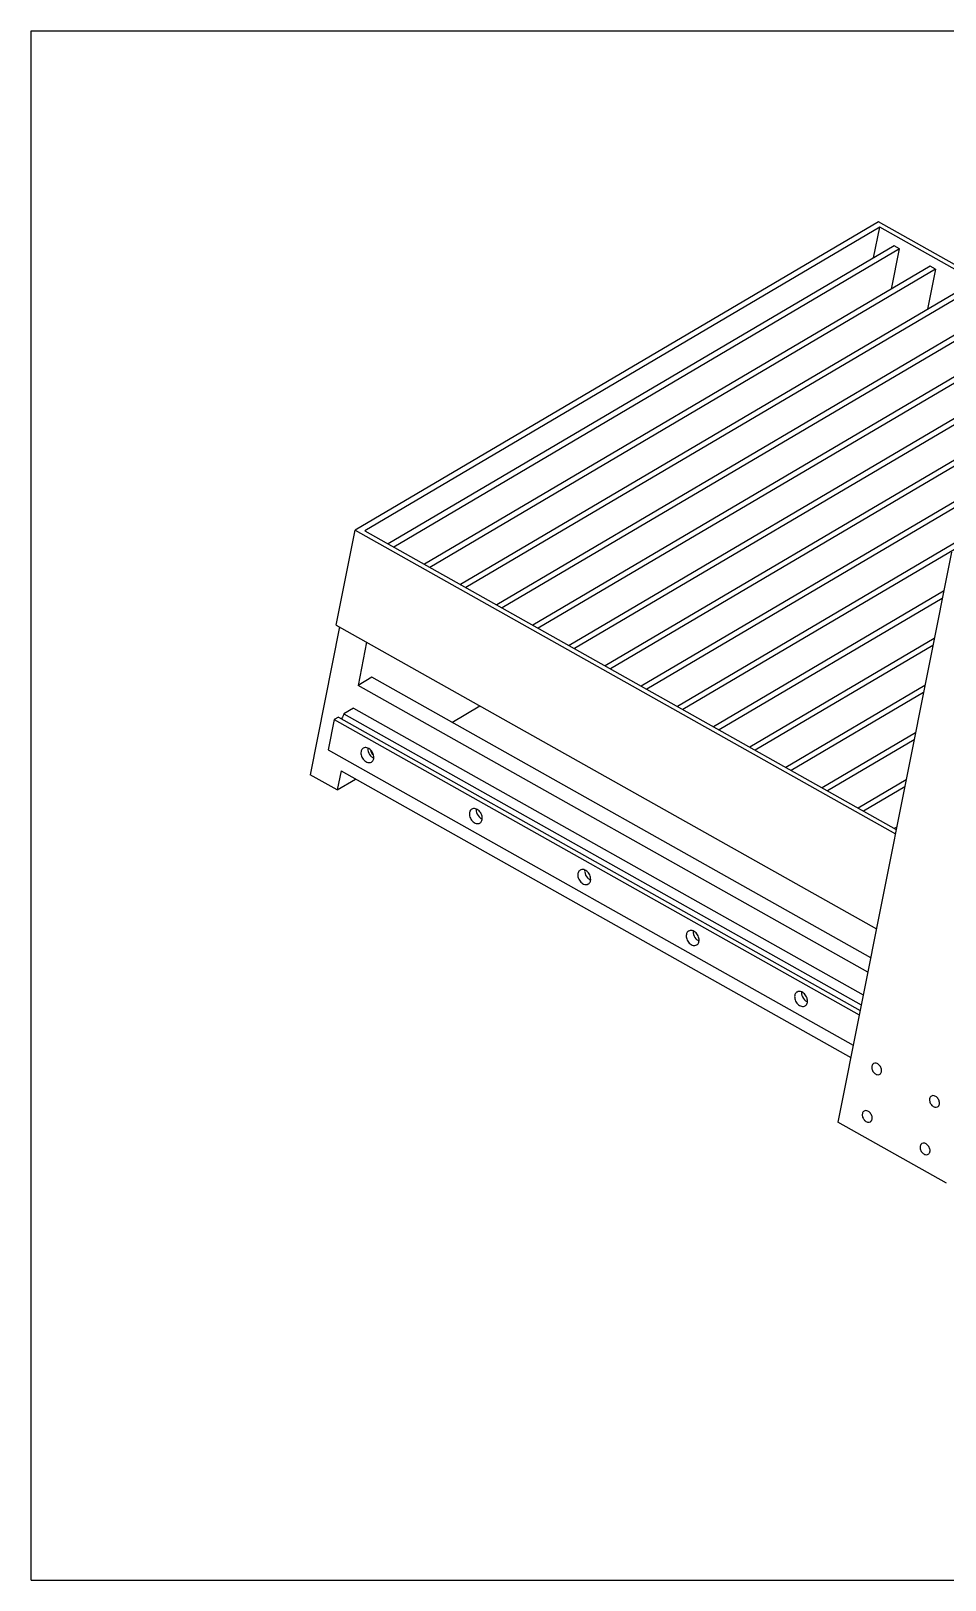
# Model space of a CAD drawing. Header units: inches. Extents: x -8900 to -5053, y -1814 to -15.
# Drawn here: x -6242 to -5746, y -856 to -15 of the extents above; entities that cross this region are included whole.
import ezdxf

# ---------------------------------------------------------------- set-up
doc = ezdxf.new("R2010")
doc.units = ezdxf.units.IN
doc.header["$LTSCALE"] = 2
doc.header["$MEASUREMENT"] = 0
doc.layers.add('02___PRT_ALL_AXES', color=7, linetype='Continuous')

msp = doc.modelspace()

# ---------------------------------------------------------------- linework, layer by layer
at = {"color": 7, "linetype": 'Continuous'}
for p, q in [((-6242.06, -856.45), (-6242.06, -15.45)), ((-6242.06, -15.45), (-5053.06, -15.45)), ((-5782.16, -119.02), (-6066.12, -286.45)), ((-5781.46, -122), (-6060.93, -286.78)), ((-5784.78, -138.68), (-5781.46, -122)), ((-5602.68, -219.96), (-5782.16, -119.02)), ((-5604.92, -221.28), (-5781.46, -122)), ((-5773.66, -132.12), (-6048.15, -293.97)), ((-5770.71, -133.78), (-6045.21, -295.62)), ((-5775.04, -155.54), (-5770.71, -133.78)), ((-5770.71, -133.78), (-5773.66, -132.12)), ((-5754.04, -143.15), (-6028.54, -305)), ((-5751.1, -144.81), (-6025.59, -306.65)), ((-5751.1, -144.81), (-5755.43, -166.57)), ((-5751.1, -144.81), (-5754.04, -143.15)), ((-5734.42, -154.19), (-6008.92, -316.03)), ((-5731.48, -155.84), (-6005.98, -317.68)), ((-5714.81, -165.22), (-5989.3, -327.06)), ((-5711.87, -166.87), (-5986.36, -328.72)), ((-5695.19, -176.25), (-5969.69, -338.09)), ((-5692.25, -177.9), (-5966.75, -339.75)), ((-5675.58, -187.28), (-5950.07, -349.12)), ((-5672.63, -188.94), (-5947.13, -350.78)), ((-5655.96, -198.31), (-5930.46, -360.16)), ((-5653.02, -199.97), (-5927.51, -361.81)), ((-5636.35, -209.35), (-5910.84, -371.19)), ((-5633.4, -211), (-5907.9, -372.84)), ((-5616.73, -220.38), (-5891.23, -382.22)), ((-5613.79, -222.03), (-5888.28, -383.87)), ((-6076.38, -338.02), (-6066.12, -286.45)), ((-6066.12, -286.45), (-5772.96, -451.31)), ((-6060.93, -286.78), (-5772.5, -448.99)), ((-5742.53, -298.41), (-5804.12, -607.88)), ((-5746.76, -319.64), (-5871.61, -393.25)), ((-5747.52, -323.48), (-5868.67, -394.91)), ((-6074.6, -339.02), (-6090.56, -419.23)), ((-6076.38, -338.02), (-5783.23, -502.89)), ((-6059.89, -347.3), (-6064.56, -370.77)), ((-5751.85, -345.24), (-5851.99, -404.28)), ((-5752.62, -349.08), (-5849.05, -405.94)), ((-6057.09, -366.36), (-6064.56, -370.77)), ((-5786.35, -518.62), (-6057.09, -366.36)), ((-5787.9, -526.36), (-6064.56, -370.77)), ((-5756.95, -370.84), (-5832.38, -415.32)), ((-5757.71, -374.68), (-5829.44, -416.97)), ((-6067.02, -383.14), (-6072.25, -386.23)), ((-6072.25, -386.23), (-5791.44, -544.16)), ((-6067.02, -383.14), (-5790.36, -538.74)), ((-6013.61, -390.81), (-5998.44, -381.86)), ((-6077.48, -389.31), (-6080.77, -405.82)), ((-6075.24, -387.99), (-6077.48, -389.31)), ((-6077.48, -389.31), (-5792.52, -549.58)), ((-6075.24, -387.99), (-5792.05, -547.25)), ((-5762.04, -396.44), (-5812.76, -426.35)), ((-5762.81, -400.28), (-5809.82, -428)), ((-6080.77, -405.82), (-5795.8, -566.08)), ((-6075.85, -427.5), (-6090.56, -419.23)), ((-6073.8, -417.19), (-6075.85, -427.5)), ((-6073.8, -417.19), (-5797.13, -572.78)), ((-6075.85, -427.5), (-6065.89, -421.63)), ((-5767.14, -422.04), (-5793.15, -437.38)), ((-5767.9, -425.88), (-5790.2, -439.03)), ((-5772.23, -447.64), (-5773.53, -448.41)), ((-5745.27, -640.97), (-5804.12, -607.88)), ((-6242.06, -856.45), (-5053.06, -856.45))]:
    msp.add_line(p, q, dxfattribs=at)
msp.add_open_spline([(-6072.25, -386.23), (-6072.29, -386.42), (-6072.52, -387.22), (-6072.95, -387.97), (-6073.36, -388.46)], degree=3, knots=[0, 0, 0, 0, 0.234323, 1, 1, 1, 1], dxfattribs=at)
msp.add_open_spline([(-6073.36, -388.46), (-6073.47, -388.59), (-6073.6, -388.73), (-6073.73, -388.85)], degree=3, dxfattribs=at)
at = {"layer": '02___PRT_ALL_AXES', "color": 7, "linetype": 'Continuous'}
for points, knots in [([(-6062.94, -406.67), (-6063.1, -407.47), (-6062.88, -409.25), (-6061.52, -411.42), (-6059.5, -412.8), (-6057.86, -412.7), (-6057.29, -412.37)], [0, 0, 0, 0, 0.257907, 0.537, 0.790578, 1, 1, 1, 1]), ([(-6061.73, -404.83), (-6061.89, -404.92), (-6062.49, -405.37), (-6062.83, -406.11), (-6062.94, -406.67)], [0, 0, 0, 0, 0.238826, 1, 1, 1, 1]), ([(-6056.08, -410.53), (-6055.92, -409.73), (-6056.14, -407.95), (-6057.5, -405.78), (-6059.52, -404.39), (-6061.16, -404.49), (-6061.73, -404.83)], [0, 0, 0, 0, 0.257907, 0.537, 0.790578, 1, 1, 1, 1]), ([(-6059.26, -404.79), (-6059.3, -405.15), (-6059.26, -406.67), (-6058.53, -408.14), (-6057.75, -408.99)], [0, 0, 0, 0, 0.236654, 1, 1, 1, 1]), ([(-6057.75, -408.99), (-6057.63, -409.12), (-6057.14, -409.61), (-6056.54, -410.01), (-6056.07, -410.21)], [0, 0, 0, 0, 0.26171, 1, 1, 1, 1]), ([(-6057.29, -412.37), (-6057.14, -412.28), (-6056.53, -411.82), (-6056.19, -411.08), (-6056.08, -410.53)], [0, 0, 0, 0, 0.238826, 1, 1, 1, 1]), ([(-6004.1, -439.76), (-6004.25, -440.56), (-6004.03, -442.34), (-6002.67, -444.51), (-6000.65, -445.9), (-5999.01, -445.8), (-5998.44, -445.46)], [0, 0, 0, 0, 0.257907, 0.537, 0.790578, 1, 1, 1, 1]), ([(-6002.88, -437.92), (-6003.04, -438.01), (-6003.64, -438.47), (-6003.98, -439.2), (-6004.1, -439.76)], [0, 0, 0, 0, 0.238826, 1, 1, 1, 1]), ([(-5997.23, -443.62), (-5997.07, -442.82), (-5997.29, -441.04), (-5998.65, -438.87), (-6000.68, -437.48), (-6002.31, -437.59), (-6002.88, -437.92)], [0, 0, 0, 0, 0.257907, 0.537, 0.790578, 1, 1, 1, 1]), ([(-6000.41, -437.89), (-6000.45, -438.24), (-6000.41, -439.76), (-5999.68, -441.23), (-5998.9, -442.09)], [0, 0, 0, 0, 0.236654, 1, 1, 1, 1]), ([(-5998.9, -442.09), (-5998.78, -442.22), (-5998.29, -442.71), (-5997.7, -443.11), (-5997.22, -443.31)], [0, 0, 0, 0, 0.26171, 1, 1, 1, 1]), ([(-5998.44, -445.46), (-5998.29, -445.37), (-5997.69, -444.92), (-5997.34, -444.18), (-5997.23, -443.62)], [0, 0, 0, 0, 0.238826, 1, 1, 1, 1]), ([(-5938.38, -476.72), (-5938.22, -475.92), (-5938.44, -474.14), (-5939.8, -471.97), (-5941.83, -470.58), (-5943.46, -470.68), (-5944.04, -471.02)], [0, 0, 0, 0, 0.257907, 0.537, 0.790578, 1, 1, 1, 1]), ([(-5945.25, -472.86), (-5945.41, -473.66), (-5945.19, -475.44), (-5943.83, -477.61), (-5941.8, -479), (-5940.17, -478.89), (-5939.59, -478.56)], [0, 0, 0, 0, 0.257907, 0.537, 0.790578, 1, 1, 1, 1]), ([(-5944.04, -471.02), (-5944.19, -471.11), (-5944.79, -471.56), (-5945.14, -472.3), (-5945.25, -472.86)], [0, 0, 0, 0, 0.238826, 1, 1, 1, 1]), ([(-5941.56, -470.98), (-5941.6, -471.34), (-5941.56, -472.86), (-5940.84, -474.33), (-5940.06, -475.18)], [0, 0, 0, 0, 0.236654, 1, 1, 1, 1]), ([(-5940.06, -475.18), (-5939.93, -475.32), (-5939.44, -475.81), (-5938.85, -476.2), (-5938.38, -476.4)], [0, 0, 0, 0, 0.26171, 1, 1, 1, 1]), ([(-5939.59, -478.56), (-5939.44, -478.47), (-5938.84, -478.01), (-5938.49, -477.28), (-5938.38, -476.72)], [0, 0, 0, 0, 0.238826, 1, 1, 1, 1]), ([(-5885.19, -504.11), (-5885.34, -504.2), (-5885.94, -504.66), (-5886.29, -505.39), (-5886.4, -505.95)], [0, 0, 0, 0, 0.238826, 1, 1, 1, 1]), ([(-5879.53, -509.81), (-5879.37, -509.01), (-5879.6, -507.23), (-5880.96, -505.06), (-5882.98, -503.67), (-5884.62, -503.78), (-5885.19, -504.11)], [0, 0, 0, 0, 0.257907, 0.537, 0.790578, 1, 1, 1, 1]), ([(-5882.71, -504.08), (-5882.75, -504.43), (-5882.72, -505.95), (-5881.99, -507.43), (-5881.21, -508.28)], [0, 0, 0, 0, 0.236654, 1, 1, 1, 1]), ([(-5886.4, -505.95), (-5886.56, -506.75), (-5886.34, -508.53), (-5884.98, -510.7), (-5882.95, -512.09), (-5881.32, -511.99), (-5880.75, -511.65)], [0, 0, 0, 0, 0.257907, 0.537, 0.790578, 1, 1, 1, 1]), ([(-5881.21, -508.28), (-5881.09, -508.41), (-5880.59, -508.9), (-5880, -509.3), (-5879.53, -509.5)], [0, 0, 0, 0, 0.26171, 1, 1, 1, 1]), ([(-5880.75, -511.65), (-5880.59, -511.56), (-5879.99, -511.11), (-5879.65, -510.37), (-5879.53, -509.81)], [0, 0, 0, 0, 0.238826, 1, 1, 1, 1]), ([(-5826.34, -537.21), (-5826.49, -537.3), (-5827.1, -537.75), (-5827.44, -538.49), (-5827.55, -539.05)], [0, 0, 0, 0, 0.238826, 1, 1, 1, 1]), ([(-5820.69, -542.91), (-5820.53, -542.11), (-5820.75, -540.33), (-5822.11, -538.16), (-5824.13, -536.77), (-5825.77, -536.87), (-5826.34, -537.21)], [0, 0, 0, 0, 0.257907, 0.537, 0.790578, 1, 1, 1, 1]), ([(-5823.87, -537.17), (-5823.9, -537.53), (-5823.87, -539.05), (-5823.14, -540.52), (-5822.36, -541.37)], [0, 0, 0, 0, 0.236654, 1, 1, 1, 1]), ([(-5827.55, -539.05), (-5827.71, -539.85), (-5827.49, -541.63), (-5826.13, -543.8), (-5824.11, -545.19), (-5822.47, -545.08), (-5821.9, -544.75)], [0, 0, 0, 0, 0.257907, 0.537, 0.790578, 1, 1, 1, 1]), ([(-5822.36, -541.37), (-5822.24, -541.51), (-5821.74, -542), (-5821.15, -542.39), (-5820.68, -542.59)], [0, 0, 0, 0, 0.26171, 1, 1, 1, 1]), ([(-5821.9, -544.75), (-5821.74, -544.66), (-5821.14, -544.2), (-5820.8, -543.47), (-5820.69, -542.91)], [0, 0, 0, 0, 0.238826, 1, 1, 1, 1]), ([(-5785.75, -577.49), (-5785.87, -578.11), (-5785.7, -579.48), (-5784.65, -581.15), (-5783.09, -582.22), (-5781.83, -582.15), (-5781.39, -581.89)], [0, 0, 0, 0, 0.25789, 0.537003, 0.790583, 1, 1, 1, 1]), ([(-5784.81, -576.07), (-5785.05, -576.21), (-5785.48, -576.63), (-5785.69, -577.19), (-5785.75, -577.49)], [0, 0, 0, 0, 0.478341, 1, 1, 1, 1]), ([(-5780.45, -580.47), (-5780.33, -579.85), (-5780.5, -578.48), (-5781.55, -576.8), (-5783.11, -575.73), (-5784.37, -575.81), (-5784.81, -576.07)], [0, 0, 0, 0, 0.25789, 0.537003, 0.790583, 1, 1, 1, 1]), ([(-5781.39, -581.89), (-5781.15, -581.74), (-5780.72, -581.32), (-5780.51, -580.76), (-5780.45, -580.47)], [0, 0, 0, 0, 0.478341, 1, 1, 1, 1]), ([(-5754.36, -595.14), (-5754.48, -595.76), (-5754.31, -597.13), (-5753.27, -598.8), (-5751.7, -599.88), (-5750.44, -599.8), (-5750, -599.54)], [0, 0, 0, 0, 0.25789, 0.537003, 0.790583, 1, 1, 1, 1]), ([(-5753.43, -593.72), (-5753.67, -593.86), (-5754.1, -594.28), (-5754.3, -594.84), (-5754.36, -595.14)], [0, 0, 0, 0, 0.478341, 1, 1, 1, 1]), ([(-5749.07, -598.12), (-5748.94, -597.5), (-5749.11, -596.13), (-5750.16, -594.45), (-5751.72, -593.38), (-5752.99, -593.46), (-5753.43, -593.72)], [0, 0, 0, 0, 0.25789, 0.537003, 0.790583, 1, 1, 1, 1]), ([(-5790.88, -603.28), (-5791, -603.9), (-5790.83, -605.27), (-5789.78, -606.94), (-5788.22, -608.01), (-5786.96, -607.93), (-5786.52, -607.67)], [0, 0, 0, 0, 0.25789, 0.537003, 0.790583, 1, 1, 1, 1]), ([(-5789.95, -601.86), (-5790.18, -602), (-5790.61, -602.42), (-5790.82, -602.98), (-5790.88, -603.28)], [0, 0, 0, 0, 0.478341, 1, 1, 1, 1]), ([(-5785.58, -606.26), (-5785.46, -605.64), (-5785.63, -604.27), (-5786.68, -602.59), (-5788.24, -601.52), (-5789.5, -601.6), (-5789.95, -601.86)], [0, 0, 0, 0, 0.25789, 0.537003, 0.790583, 1, 1, 1, 1]), ([(-5750, -599.54), (-5749.76, -599.4), (-5749.33, -598.97), (-5749.12, -598.41), (-5749.07, -598.12)], [0, 0, 0, 0, 0.478341, 1, 1, 1, 1]), ([(-5786.52, -607.67), (-5786.28, -607.53), (-5785.85, -607.11), (-5785.64, -606.55), (-5785.58, -606.26)], [0, 0, 0, 0, 0.478341, 1, 1, 1, 1]), ([(-5759.49, -620.93), (-5759.62, -621.55), (-5759.45, -622.92), (-5758.4, -624.59), (-5756.84, -625.66), (-5755.57, -625.59), (-5755.13, -625.33)], [0, 0, 0, 0, 0.25789, 0.537003, 0.790583, 1, 1, 1, 1]), ([(-5758.56, -619.51), (-5758.8, -619.65), (-5759.23, -620.07), (-5759.44, -620.63), (-5759.49, -620.93)], [0, 0, 0, 0, 0.478341, 1, 1, 1, 1]), ([(-5754.2, -623.91), (-5754.07, -623.29), (-5754.25, -621.92), (-5755.29, -620.24), (-5756.86, -619.17), (-5758.12, -619.25), (-5758.56, -619.51)], [0, 0, 0, 0, 0.25789, 0.537003, 0.790583, 1, 1, 1, 1]), ([(-5755.13, -625.33), (-5754.89, -625.18), (-5754.46, -624.76), (-5754.26, -624.2), (-5754.2, -623.91)], [0, 0, 0, 0, 0.478341, 1, 1, 1, 1])]:
    msp.add_open_spline(points, degree=3, knots=knots, dxfattribs=at)
msp.add_open_spline([(-6057.78, -405.85), (-6057.73, -406.84), (-6057.11, -407.89), (-6056.27, -408.41)], degree=3, dxfattribs=at)

doc.saveas('drawing.dxf')
